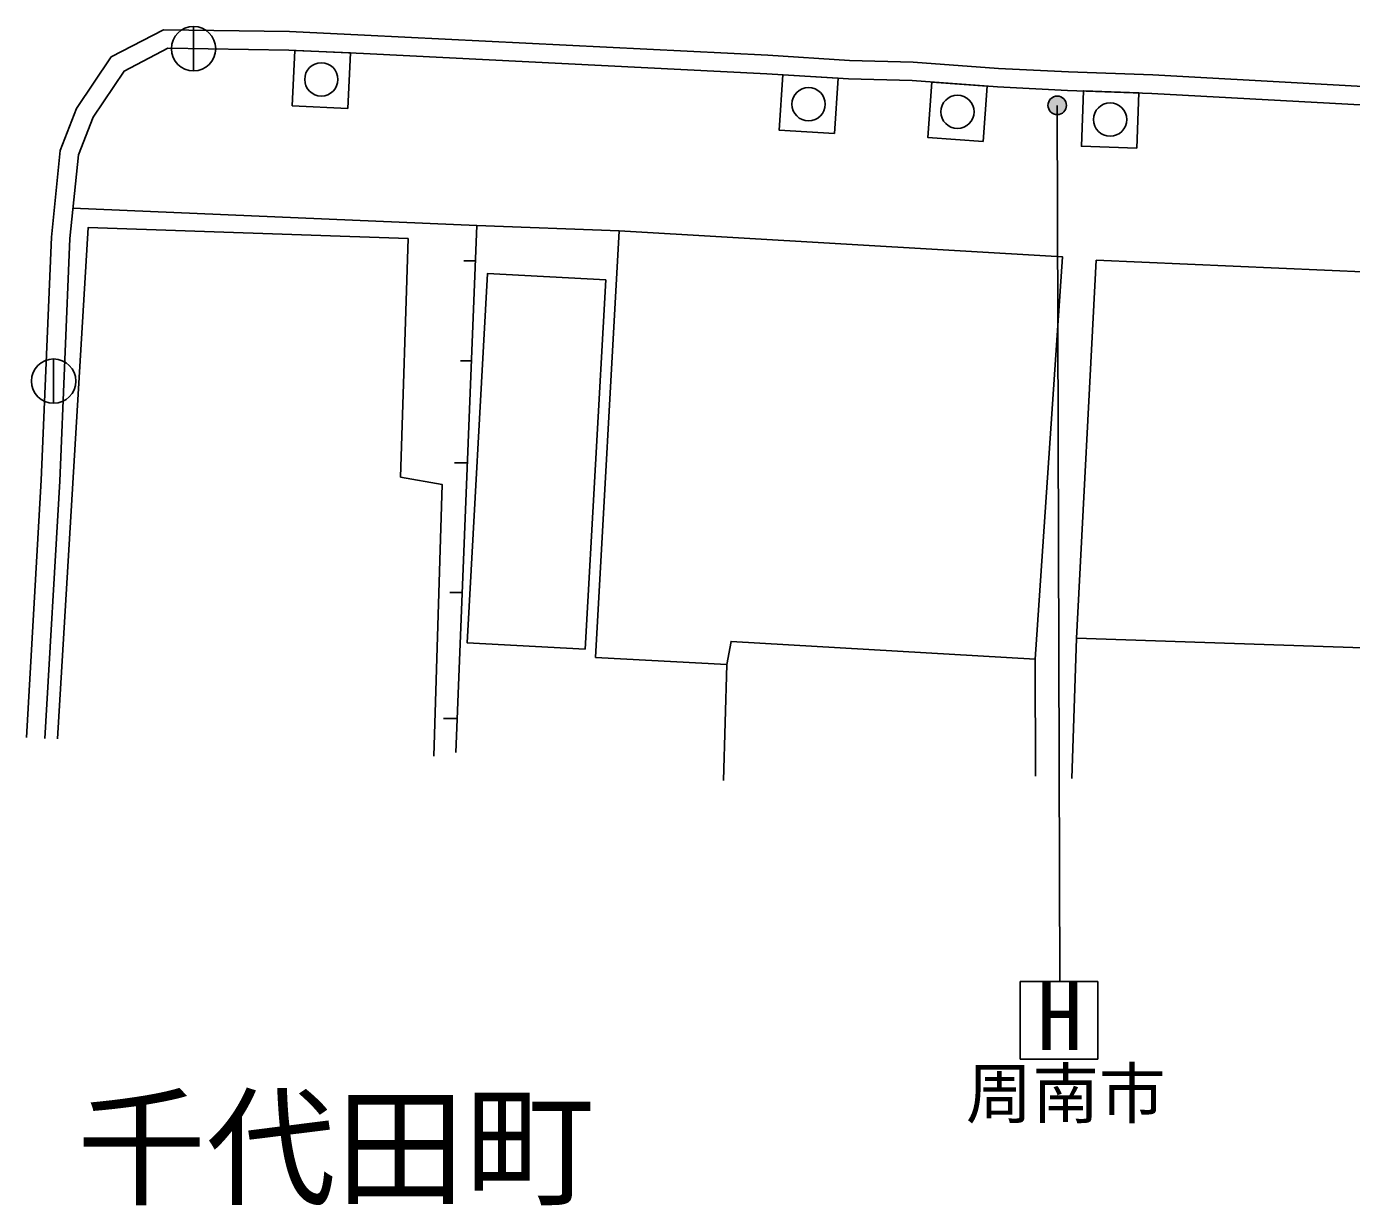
# Model space of a CAD drawing. Units: millimetres at full size, sheet at 1:1000; details may follow other scales. Extents: x 40000 to 680000, y 20000 to 380000.
# Drawn here: x 293538 to 329366, y 255090 to 286964 of the extents above; entities that cross this region are included whole.
import ezdxf
from ezdxf.enums import TextEntityAlignment as Align

# ---------------------------------------------------------------- set-up
doc = ezdxf.new("R2010")
doc.units = ezdxf.units.MM
doc.header["$LTSCALE"] = 1000
doc.layers.add('M-BGD', color=7, linetype='Continuous', lineweight=25)
doc.layers.add('M-BGD-EXST', color=7, linetype='Continuous', lineweight=25)
doc.layers.add('M-BMK-HTXT', color=7, linetype='Continuous')
doc.styles.add('ＭＳ ゴシック', font='')
doc.styles.get('ＭＳ ゴシック').set_extended_font_data('MS Gothic')

msp = doc.modelspace()

# ---------------------------------------------------------------- hatches: boundary and pattern name
at = {"layer": 'M-BGD-EXST'}
msp.add_hatch(color=256, dxfattribs=at).paths.add_polyline_path([(321658, 284832, 1), (321158, 284832, 1)])

# ---------------------------------------------------------------- linework, layer by layer
at = {"layer": 'M-BGD'}
for p, q in [((298055, 286964), (298055, 285764)), ((305712, 281582), (309566, 281444)), ((305674, 280632), (305359, 280632)), ((294271, 277977), (294271, 276777)), ((305567, 277921), (305277, 277921)), ((305458, 275170), (305112, 275170)), ((305319, 271664), (304989, 271664)), ((321927, 270432), (321800, 266636)), ((320812, 269861), (320821, 266701)), ((312476, 269720), (312381, 266579)), ((305184, 268257), (304817, 268257))]:
    msp.add_line(p, q, dxfattribs=at)
for points in [[(387449, 282551), (382491, 282801), (380372, 282888), (349413, 284332), (346616, 284434), (343225, 284606), (340849, 284778), (335005, 285032), (332776, 285170), (323990, 285657), (321709, 285738), (319823, 285828), (317509, 286000), (315792, 286044), (313583, 286187), (302678, 286730), (300645, 286826), (297245, 286876), (295831, 286144), (294891, 284744), (294451, 283615), (294212, 281266), (293939, 274700), (293538, 267740)], [(387426, 282052), (382468, 282302), (380350, 282389), (349392, 283832), (346594, 283935), (343195, 284107), (340820, 284279), (334979, 284533), (332746, 284671), (323967, 285157), (321688, 285238), (319793, 285329), (317484, 285500), (315769, 285545), (313554, 285688), (302654, 286231), (300630, 286326), (297363, 286374), (296175, 285759), (295337, 284511), (294941, 283497), (294711, 281230), (294438, 274676), (294037, 267712)], [(305147, 267335), (305712, 281582), (294795, 282052)], [(294379, 267709), (295204, 281530), (303854, 281230), (303654, 274782), (304779, 274582), (304554, 267234)]]:
    msp.add_lwpolyline(points, dxfattribs=at)
for points in [[(302224, 284749), (300726, 284820), (300797, 286319), (302295, 286248)], [(315385, 284067), (313889, 284163), (313985, 285660), (315482, 285563)], [(319403, 283854), (317907, 283965), (318018, 285461), (319514, 285350)], [(323561, 283671), (322062, 283726), (322117, 285225), (323616, 285170)], [(308925, 269909), (309566, 281444), (321547, 280738), (320812, 269861), (312589, 270342), (312476, 269720)], [(322464, 280647), (321927, 270432), (333143, 270048), (333579, 280160)], [(308648, 270127), (309202, 280111), (306007, 280289), (305453, 270304)]]:
    msp.add_lwpolyline(points, close=True, dxfattribs=at)
for centre, radius in [((298055, 286364), 600), ((301510, 285534), 450), ((314685, 284863), 450), ((318711, 284657), 450), ((322839, 284448), 450), ((294271, 277377), 600)]:
    msp.add_circle(centre, radius, dxfattribs=at)
at = {"layer": 'M-BGD-EXST'}
for p, q in [((321408, 284832), (321479, 261150)), ((322504, 261150), (320404, 261150)), ((320404, 261150), (320404, 259050)), ((322504, 259050), (322504, 261150)), ((320404, 259050), (322504, 259050))]:
    msp.add_line(p, q, dxfattribs=at)
msp.add_circle((321408, 284832), 250, dxfattribs=at)

# ---------------------------------------------------------------- texts
at = {"layer": 'M-BGD-EXST', "style": 'ＭＳ ゴシック'}
for s, height, p in [('H', 1833, (320856, 258742)), ('周南市', 1320, (318937, 257063))]:
    msp.add_text(s, height=height, dxfattribs=at).set_placement(p, align=Align.BOTTOM_LEFT)
at = {"layer": 'M-BMK-HTXT', "style": 'ＭＳ ゴシック'}
msp.add_text('千代田町', height=2566, dxfattribs=at).set_placement((294899, 254607), align=Align.BOTTOM_LEFT)

doc.saveas('drawing.dxf')
